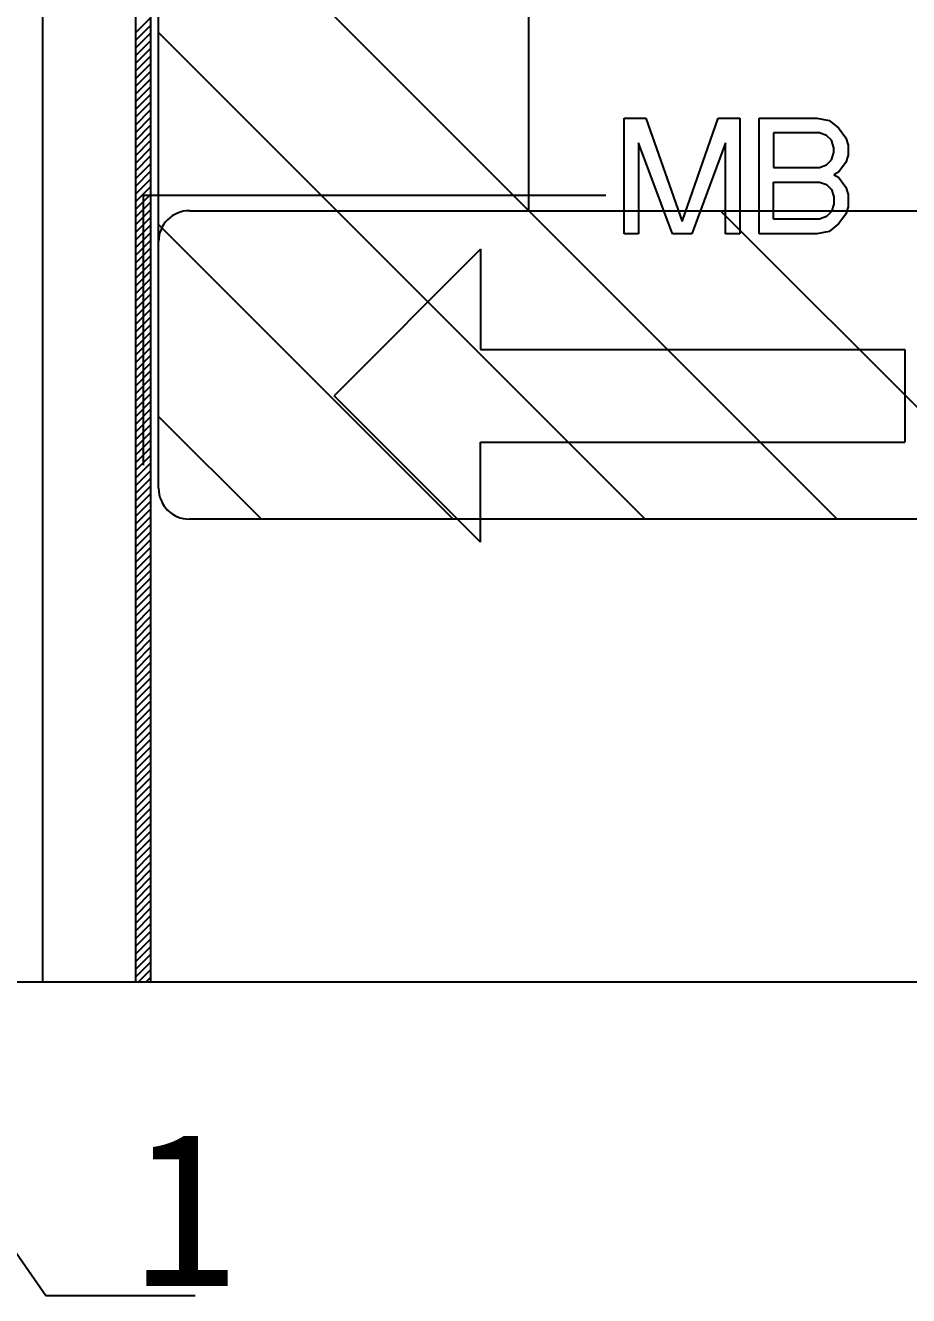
# Model space of a CAD drawing. Header units: millimetres. Extents: x -697 to -103, y -638 to -114.
# Drawn here: x -560.9 to -503.6, y -475.4 to -393 of the extents above; entities that cross this region are included whole.
import ezdxf

# ---------------------------------------------------------------- set-up
doc = ezdxf.new("R2010")
doc.units = ezdxf.units.MM
doc.layers.add('NW0322', color=7, linetype='Continuous')
doc.layers.add('標示線', color=3, linetype='Continuous', lineweight=0)
doc.styles.get("Standard").update_dxf_attribs({"font": ''})
doc.styles.get('Standard').set_extended_font_data('SimSun')
doc.dimstyles.new('ISO-25', dxfattribs={"dimtxt": 2.5, "dimasz": 2.5, "dimexe": 1.25, "dimexo": 0.625, "dimtad": 1, "dimtxsty": 'Standard', "dimcen": 2.5, "dimadec": 0, "dimazin": 0, "dimtfac": 1, "dimtmove": 0, "dimatfit": 3, "dimfxl": 1, "dimarcsym": 0})

# ---------------------------------------------------------------- blocks, each defined once
blk = doc.blocks.new('NW0322-A')
at = {"layer": 'NW0322', "color": 2}
for p, q in [((1699.483, 2192.044), (1707.768, 2183.758)), ((1698.668, 2190.064), (1698.868, 2190.264)), ((1698.668, 2189.965), (1698.868, 2190.165)), ((1698.668, 2189.865), (1698.868, 2190.065)), ((1698.968, 2190.069), (1705.279, 2183.758)), ((1698.668, 2189.765), (1698.868, 2189.965)), ((1698.668, 2189.666), (1698.868, 2189.866)), ((1698.668, 2189.566), (1698.868, 2189.766)), ((1698.668, 2189.467), (1698.868, 2189.667)), ((1698.668, 2189.367), (1698.868, 2189.567)), ((1698.668, 2189.268), (1698.868, 2189.468)), ((1698.668, 2189.168), (1698.868, 2189.368)), ((1698.668, 2189.069), (1698.868, 2189.269)), ((1698.668, 2188.969), (1698.868, 2189.169)), ((1698.668, 2188.869), (1698.868, 2189.069)), ((1698.668, 2188.77), (1698.868, 2188.97)), ((1705.007, 2187.458), (1705.007, 2188.958)), ((1705.007, 2188.958), (1705.288, 2188.958)), ((1705.288, 2188.958), (1705.757, 2187.618)), ((1705.757, 2187.618), (1706.226, 2188.958)), ((1706.226, 2188.958), (1706.507, 2188.958)), ((1706.507, 2188.958), (1706.507, 2187.458)), ((1706.757, 2187.458), (1706.757, 2188.958)), ((1706.757, 2188.958), (1707.507, 2188.958)), ((1707.507, 2188.958), (1707.663, 2188.926)), ((1707.663, 2188.926), (1707.788, 2188.831)), ((1698.668, 2188.67), (1698.868, 2188.87)), ((1698.668, 2188.571), (1698.868, 2188.771)), ((1706.944, 2188.767), (1706.944, 2188.32)), ((1707.538, 2188.767), (1706.944, 2188.767)), ((1707.632, 2188.735), (1707.538, 2188.767)), ((1707.788, 2188.831), (1707.882, 2188.703)), ((1698.668, 2188.471), (1698.868, 2188.671)), ((1705.194, 2188.639), (1705.194, 2187.458)), ((1705.632, 2187.458), (1705.194, 2188.639)), ((1706.319, 2188.639), (1705.882, 2187.458)), ((1706.319, 2187.458), (1706.319, 2188.639)), ((1707.694, 2188.671), (1707.632, 2188.735)), ((1707.726, 2188.575), (1707.694, 2188.671)), ((1707.726, 2188.512), (1707.726, 2188.575)), ((1707.882, 2188.703), (1707.913, 2188.607)), ((1707.913, 2188.607), (1707.913, 2188.48)), ((1698.668, 2188.372), (1698.868, 2188.572)), ((1698.668, 2188.272), (1698.868, 2188.472)), ((1707.632, 2188.352), (1707.694, 2188.416)), ((1707.694, 2188.416), (1707.726, 2188.512)), ((1707.913, 2188.48), (1707.882, 2188.384)), ((1698.668, 2188.172), (1698.868, 2188.372)), ((1698.668, 2188.073), (1698.868, 2188.273)), ((1706.944, 2188.32), (1707.538, 2188.32)), ((1707.538, 2188.32), (1707.632, 2188.352)), ((1707.788, 2188.256), (1707.726, 2188.224)), ((1707.882, 2188.384), (1707.788, 2188.256)), ((1698.668, 2187.973), (1698.868, 2188.173)), ((1706.944, 2187.65), (1706.944, 2188.129)), ((1706.944, 2188.129), (1707.538, 2188.129)), ((1707.538, 2188.129), (1707.632, 2188.097)), ((1707.632, 2188.097), (1707.694, 2188.033)), ((1707.726, 2188.224), (1707.788, 2188.192)), ((1707.788, 2188.192), (1707.882, 2188.065)), ((1698.668, 2187.874), (1698.868, 2188.074)), ((1698.668, 2187.774), (1698.868, 2187.974)), ((1707.694, 2188.033), (1707.726, 2187.937)), ((1707.726, 2187.937), (1707.726, 2187.841)), ((1707.882, 2188.065), (1707.913, 2187.969)), ((1707.913, 2187.969), (1707.913, 2187.809)), ((1698.668, 2187.675), (1698.868, 2187.875)), ((1698.668, 2187.575), (1698.868, 2187.775)), ((1706.257, 2187.758), (1710.257, 2183.758)), ((1707.726, 2187.841), (1707.694, 2187.746)), ((1707.913, 2187.809), (1707.882, 2187.714)), ((1698.668, 2187.476), (1698.868, 2187.676)), ((1707.538, 2187.65), (1706.944, 2187.65)), ((1707.632, 2187.682), (1707.538, 2187.65)), ((1707.694, 2187.746), (1707.632, 2187.682)), ((1707.788, 2187.586), (1707.663, 2187.49)), ((1707.882, 2187.714), (1707.788, 2187.586)), ((1698.668, 2187.376), (1698.868, 2187.576)), ((1698.668, 2187.276), (1698.868, 2187.476)), ((1698.968, 2187.58), (1702.79, 2183.758)), ((1705.194, 2187.458), (1705.007, 2187.458)), ((1705.882, 2187.458), (1705.632, 2187.458)), ((1706.507, 2187.458), (1706.319, 2187.458)), ((1707.507, 2187.458), (1706.757, 2187.458)), ((1707.663, 2187.49), (1707.507, 2187.458)), ((1698.668, 2187.177), (1698.868, 2187.377)), ((1698.668, 2187.077), (1698.868, 2187.277)), ((1703.145, 2187.258), (1701.245, 2185.358)), ((1703.145, 2187.258), (1703.145, 2185.958)), ((1698.668, 2186.978), (1698.868, 2187.178)), ((1698.668, 2186.878), (1698.868, 2187.078)), ((1698.668, 2186.779), (1698.868, 2186.979)), ((1698.668, 2186.679), (1698.868, 2186.879)), ((1698.668, 2186.579), (1698.868, 2186.779)), ((1698.668, 2186.48), (1698.868, 2186.68)), ((1698.668, 2186.38), (1698.868, 2186.58)), ((1698.668, 2186.281), (1698.868, 2186.481)), ((1698.668, 2186.181), (1698.868, 2186.381)), ((1698.668, 2186.082), (1698.868, 2186.282)), ((1698.668, 2185.982), (1698.868, 2186.182)), ((1698.668, 2185.883), (1698.868, 2186.083)), ((1698.668, 2185.783), (1698.868, 2185.983)), ((1703.145, 2185.958), (1708.645, 2185.958)), ((1708.645, 2185.958), (1708.645, 2184.758)), ((1698.668, 2185.683), (1698.868, 2185.883)), ((1698.668, 2185.584), (1698.868, 2185.784)), ((1698.668, 2185.484), (1698.868, 2185.684)), ((1698.668, 2185.385), (1698.868, 2185.585)), ((1698.668, 2185.285), (1698.868, 2185.485)), ((1698.668, 2185.186), (1698.868, 2185.386)), ((1698.668, 2185.086), (1698.868, 2185.286)), ((1703.145, 2183.458), (1701.245, 2185.358)), ((1698.668, 2184.987), (1698.868, 2185.187)), ((1698.668, 2184.887), (1698.868, 2185.087)), ((1698.668, 2184.787), (1698.868, 2184.987)), ((1698.968, 2185.091), (1700.301, 2183.758)), ((1698.668, 2184.688), (1698.868, 2184.888)), ((1698.668, 2184.588), (1698.868, 2184.788)), ((1698.668, 2184.489), (1698.868, 2184.689)), ((1703.145, 2183.458), (1703.145, 2184.758)), ((1703.145, 2184.758), (1708.645, 2184.758)), ((1698.668, 2184.389), (1698.868, 2184.589)), ((1698.668, 2184.29), (1698.868, 2184.49)), ((1698.668, 2184.19), (1698.868, 2184.39)), ((1698.668, 2184.09), (1698.868, 2184.29)), ((1698.668, 2183.991), (1698.868, 2184.191)), ((1698.668, 2183.891), (1698.868, 2184.091)), ((1698.668, 2183.792), (1698.868, 2183.992)), ((1698.668, 2183.692), (1698.868, 2183.892)), ((1698.668, 2183.593), (1698.868, 2183.793)), ((1698.668, 2183.493), (1698.868, 2183.693)), ((1698.668, 2183.394), (1698.868, 2183.594)), ((1698.668, 2183.294), (1698.868, 2183.494)), ((1698.668, 2183.194), (1698.868, 2183.394)), ((1698.668, 2183.095), (1698.868, 2183.295)), ((1698.668, 2182.995), (1698.868, 2183.195)), ((1698.668, 2182.896), (1698.868, 2183.096)), ((1698.668, 2182.796), (1698.868, 2182.996)), ((1698.668, 2182.697), (1698.868, 2182.897)), ((1698.668, 2182.597), (1698.868, 2182.797)), ((1698.668, 2182.498), (1698.868, 2182.698)), ((1698.668, 2182.398), (1698.868, 2182.598)), ((1698.668, 2182.298), (1698.868, 2182.498)), ((1698.668, 2182.199), (1698.868, 2182.399)), ((1698.668, 2182.099), (1698.868, 2182.299)), ((1698.668, 2182), (1698.868, 2182.2)), ((1698.668, 2181.9), (1698.868, 2182.1)), ((1698.668, 2181.801), (1698.868, 2182.001)), ((1698.668, 2181.701), (1698.868, 2181.901)), ((1698.668, 2181.601), (1698.868, 2181.801)), ((1698.668, 2181.502), (1698.868, 2181.702)), ((1698.668, 2181.402), (1698.868, 2181.602)), ((1698.668, 2181.303), (1698.868, 2181.503)), ((1698.668, 2181.203), (1698.868, 2181.403)), ((1698.668, 2181.104), (1698.868, 2181.304)), ((1698.668, 2181.004), (1698.868, 2181.204)), ((1698.668, 2180.905), (1698.868, 2181.105)), ((1698.668, 2180.805), (1698.868, 2181.005)), ((1698.668, 2180.705), (1698.868, 2180.905)), ((1698.668, 2180.606), (1698.868, 2180.806)), ((1698.668, 2180.506), (1698.868, 2180.706)), ((1698.668, 2180.407), (1698.868, 2180.607)), ((1698.668, 2180.307), (1698.868, 2180.507)), ((1698.668, 2180.208), (1698.868, 2180.408)), ((1698.668, 2180.108), (1698.868, 2180.308)), ((1698.668, 2180.008), (1698.868, 2180.208)), ((1698.668, 2179.909), (1698.868, 2180.109)), ((1698.668, 2179.809), (1698.868, 2180.009)), ((1698.668, 2179.71), (1698.868, 2179.91)), ((1698.668, 2179.61), (1698.868, 2179.81)), ((1698.668, 2179.511), (1698.868, 2179.711)), ((1698.668, 2179.411), (1698.868, 2179.611)), ((1698.668, 2179.312), (1698.868, 2179.512)), ((1698.668, 2179.212), (1698.868, 2179.412)), ((1698.668, 2179.112), (1698.868, 2179.312)), ((1698.668, 2179.013), (1698.868, 2179.213)), ((1698.668, 2178.913), (1698.868, 2179.113)), ((1698.668, 2178.814), (1698.868, 2179.014)), ((1698.668, 2178.714), (1698.868, 2178.914)), ((1698.668, 2178.615), (1698.868, 2178.815)), ((1698.668, 2178.515), (1698.868, 2178.715)), ((1698.668, 2178.416), (1698.868, 2178.616)), ((1698.668, 2178.316), (1698.868, 2178.516)), ((1698.668, 2178.216), (1698.868, 2178.416)), ((1698.668, 2178.117), (1698.868, 2178.317)), ((1698.668, 2178.017), (1698.868, 2178.217)), ((1698.668, 2177.918), (1698.868, 2178.118)), ((1698.668, 2177.818), (1698.868, 2178.018)), ((1698.708, 2177.758), (1698.868, 2177.919)), ((1698.807, 2177.758), (1698.868, 2177.819))]:
    blk.add_line(p, q, dxfattribs=at)
at = {"layer": 'NW0322', "color": 9}
blk.add_line((1697.468, 2177.758), (1697.468, 2191.358), dxfattribs=at)
blk.add_line((1697.468, 2177.758), (1697.468, 2191.358), dxfattribs=at)
at = {"layer": 'NW0322', "color": 4}
for p, q in [((1698.668, 2191.358), (1698.668, 2177.758)), ((1698.868, 2177.758), (1698.868, 2191.358)), ((1698.968, 2187.358), (1698.968, 2190.558)), ((1703.768, 2187.758), (1703.768, 2190.558)), ((1698.768, 2187.958), (1698.768, 2184.458)), ((1698.768, 2187.958), (1704.768, 2187.958))]:
    blk.add_line(p, q, dxfattribs=at)
at = {"layer": 'NW0322', "color": 7}
for p, q in [((1699.368, 2187.758), (1762.022, 2187.758)), ((1698.968, 2184.158), (1698.968, 2187.358)), ((1762.022, 2183.758), (1699.368, 2183.758)), ((1691.015, 2177.758), (1719.905, 2177.758)), ((1691.015, 2177.758), (1719.905, 2177.758))]:
    blk.add_line(p, q, dxfattribs=at)
for centre, start, end in [((1699.368, 2187.358), 90, 180), ((1699.368, 2184.158), 180, 270)]:
    blk.add_arc(centre, 0.4, start, end, dxfattribs=at)

msp = doc.modelspace()

# ---------------------------------------------------------------- block references
at = {"layer": 'NW0322', "xscale": 5, "yscale": 5, "zscale": 5}
msp.add_blockref('NW0322-A', (-9047.074, -11343.839), dxfattribs=at)

# ---------------------------------------------------------------- texts
at = {"layer": '標示線', "color": 1, "insert": (-553.914, -474.773), "char_height": 10, "attachment_point": 7}
msp.add_mtext('1', dxfattribs=at)

# ---------------------------------------------------------------- leaders
at = {"layer": '標示線', "color": 1, "annotation_type": 0, "has_hookline": 1, "hookline_direction": 0}
msp.add_leader([(-583.536, -400.047), (-545.271, -363.824), (-540.271, -363.824)], dimstyle='ISO-25', override={"dimasz": 5}, dxfattribs=at)
at = {"layer": '標示線', "color": 1, "annotation_type": 0, "has_hookline": 1, "hookline_direction": 0, "text_width": 4.056}
msp.add_leader([(-582.762, -442.057), (-559.539, -475.398), (-554.539, -475.398)], dimstyle='ISO-25', override={"dimasz": 5}, dxfattribs=at)

doc.saveas('drawing.dxf')
